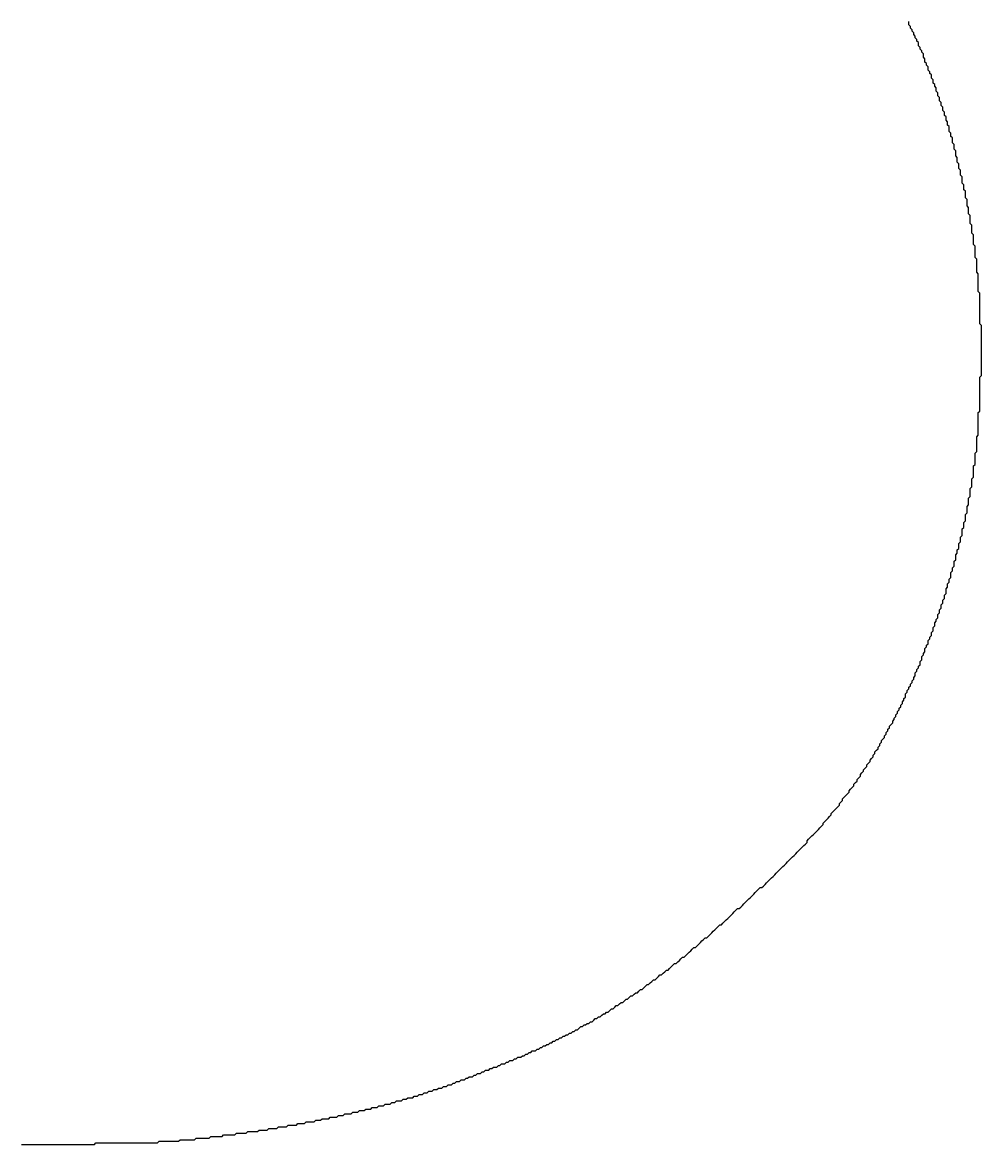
# Model space of a CAD drawing. Extents: x 69 to 217, y 14 to 408.
# Drawn here: x 143.1 to 217.2, y 25.5 to 112.3 of the extents above; entities that cross this region are included whole.
import ezdxf

# ---------------------------------------------------------------- set-up
doc = ezdxf.new("R2010")
doc.units = 0

msp = doc.modelspace()

# ---------------------------------------------------------------- linework, layer by layer
at = {"layer": 'contour_0'}
for p, q in [((211.625, 112.25), (211.625, 112.375)), ((211.625, 112.125), (211.625, 112.25)), ((211.75, 112), (211.625, 112.125)), ((211.75, 111.875), (211.75, 112)), ((211.875, 111.75), (211.75, 111.875)), ((211.875, 111.625), (211.875, 111.75)), ((212, 111.5), (211.875, 111.625)), ((212, 111.375), (212, 111.5)), ((212.125, 111.25), (212, 111.375)), ((212.125, 111.125), (212.125, 111.25)), ((212.25, 111), (212.125, 111.125)), ((212.25, 110.875), (212.25, 111)), ((212.375, 110.75), (212.25, 110.875)), ((212.375, 110.625), (212.375, 110.75)), ((212.375, 110.5), (212.375, 110.625)), ((212.5, 110.375), (212.375, 110.5)), ((212.5, 110.25), (212.5, 110.375)), ((212.625, 110.125), (212.5, 110.25)), ((212.625, 110), (212.625, 110.125)), ((212.75, 109.875), (212.625, 110)), ((212.75, 109.75), (212.75, 109.875)), ((212.75, 109.625), (212.75, 109.75)), ((212.875, 109.5), (212.75, 109.625)), ((212.875, 109.375), (212.875, 109.5)), ((212.875, 109.25), (212.875, 109.375)), ((213, 109.125), (212.875, 109.25)), ((213, 109), (213, 109.125)), ((213.125, 108.875), (213, 109)), ((213.125, 108.75), (213.125, 108.875)), ((213.125, 108.625), (213.125, 108.75)), ((213.25, 108.5), (213.125, 108.625)), ((213.25, 108.375), (213.25, 108.5)), ((213.375, 108.25), (213.25, 108.375)), ((213.375, 108.125), (213.375, 108.25)), ((213.375, 108), (213.375, 108.125)), ((213.5, 107.875), (213.375, 108)), ((213.5, 107.75), (213.5, 107.875)), ((213.5, 107.625), (213.5, 107.75)), ((213.625, 107.5), (213.5, 107.625)), ((213.625, 107.375), (213.625, 107.5)), ((213.75, 107.25), (213.625, 107.375)), ((213.75, 107.125), (213.75, 107.25)), ((213.75, 107), (213.75, 107.125)), ((213.875, 106.875), (213.75, 107)), ((213.875, 106.75), (213.875, 106.875)), ((213.875, 106.625), (213.875, 106.75)), ((214, 106.5), (213.875, 106.625)), ((214, 106.375), (214, 106.5)), ((214, 106.25), (214, 106.375)), ((214.125, 106.125), (214, 106.25)), ((214.125, 106), (214.125, 106.125)), ((214.125, 105.875), (214.125, 106)), ((214.25, 105.75), (214.125, 105.875)), ((214.25, 105.625), (214.25, 105.75)), ((214.25, 105.5), (214.25, 105.625)), ((214.375, 105.375), (214.25, 105.5)), ((214.375, 105.25), (214.375, 105.375)), ((214.375, 105.125), (214.375, 105.25)), ((214.5, 105), (214.375, 105.125)), ((214.5, 104.875), (214.5, 105)), ((214.5, 104.75), (214.5, 104.875)), ((214.625, 104.625), (214.5, 104.75)), ((214.625, 104.5), (214.625, 104.625)), ((214.625, 104.375), (214.625, 104.5)), ((214.75, 104.25), (214.625, 104.375)), ((214.75, 104.125), (214.75, 104.25)), ((214.75, 104), (214.75, 104.125)), ((214.75, 103.875), (214.75, 104)), ((214.875, 103.75), (214.75, 103.875)), ((214.875, 103.625), (214.875, 103.75)), ((214.875, 103.5), (214.875, 103.625)), ((215, 103.375), (214.875, 103.5)), ((215, 103.25), (215, 103.375)), ((215, 103.125), (215, 103.25)), ((215, 103), (215, 103.125)), ((215.125, 102.875), (215, 103)), ((215.125, 102.75), (215.125, 102.875)), ((215.125, 102.625), (215.125, 102.75)), ((215.125, 102.5), (215.125, 102.625)), ((215.25, 102.375), (215.125, 102.5)), ((215.25, 102.25), (215.25, 102.375)), ((215.25, 102.125), (215.25, 102.25)), ((215.25, 102), (215.25, 102.125)), ((215.375, 101.875), (215.25, 102)), ((215.375, 101.75), (215.375, 101.875)), ((215.375, 101.625), (215.375, 101.75)), ((215.375, 101.5), (215.375, 101.625)), ((215.5, 101.375), (215.375, 101.5)), ((215.5, 101.25), (215.5, 101.375)), ((215.5, 101.125), (215.5, 101.25)), ((215.5, 101), (215.5, 101.125)), ((215.625, 100.875), (215.5, 101)), ((215.625, 100.75), (215.625, 100.875)), ((215.625, 100.625), (215.625, 100.75)), ((215.625, 100.5), (215.625, 100.625)), ((215.75, 100.375), (215.625, 100.5)), ((215.75, 100.25), (215.75, 100.375)), ((215.75, 100.125), (215.75, 100.25)), ((215.75, 100), (215.75, 100.125)), ((215.75, 99.875), (215.75, 100)), ((215.875, 99.75), (215.75, 99.875)), ((215.875, 99.625), (215.875, 99.75)), ((215.875, 99.5), (215.875, 99.625)), ((215.875, 99.375), (215.875, 99.5)), ((216, 99.25), (215.875, 99.375)), ((216, 99.125), (216, 99.25)), ((216, 99), (216, 99.125)), ((216, 98.875), (216, 99)), ((216, 98.75), (216, 98.875)), ((216.125, 98.625), (216, 98.75)), ((216.125, 98.5), (216.125, 98.625)), ((216.125, 98.375), (216.125, 98.5)), ((216.125, 98.25), (216.125, 98.375)), ((216.125, 98.125), (216.125, 98.25)), ((216.25, 98), (216.125, 98.125)), ((216.25, 97.875), (216.25, 98)), ((216.25, 97.75), (216.25, 97.875)), ((216.25, 97.625), (216.25, 97.75)), ((216.25, 97.5), (216.25, 97.625)), ((216.375, 97.375), (216.25, 97.5)), ((216.375, 97.25), (216.375, 97.375)), ((216.375, 97.125), (216.375, 97.25)), ((216.375, 97), (216.375, 97.125)), ((216.375, 96.875), (216.375, 97)), ((216.375, 96.75), (216.375, 96.875)), ((216.5, 96.625), (216.375, 96.75)), ((216.5, 96.5), (216.5, 96.625)), ((216.5, 96.375), (216.5, 96.5)), ((216.5, 96.25), (216.5, 96.375)), ((216.5, 96.125), (216.5, 96.25)), ((216.5, 96), (216.5, 96.125)), ((216.625, 95.875), (216.5, 96)), ((216.625, 95.75), (216.625, 95.875)), ((216.625, 95.625), (216.625, 95.75)), ((216.625, 95.5), (216.625, 95.625)), ((216.625, 95.375), (216.625, 95.5)), ((216.625, 95.25), (216.625, 95.375)), ((216.625, 95.125), (216.625, 95.25)), ((216.75, 95), (216.625, 95.125)), ((216.75, 94.875), (216.75, 95)), ((216.75, 94.75), (216.75, 94.875)), ((216.75, 94.625), (216.75, 94.75)), ((216.75, 94.5), (216.75, 94.625)), ((216.75, 94.375), (216.75, 94.5)), ((216.75, 94.25), (216.75, 94.375)), ((216.75, 94.125), (216.75, 94.25)), ((216.875, 94), (216.75, 94.125)), ((216.875, 93.875), (216.875, 94)), ((216.875, 93.75), (216.875, 93.875)), ((216.875, 93.625), (216.875, 93.75)), ((216.875, 93.5), (216.875, 93.625)), ((216.875, 93.375), (216.875, 93.5)), ((216.875, 93.25), (216.875, 93.375)), ((216.875, 93.125), (216.875, 93.25)), ((216.875, 93), (216.875, 93.125)), ((217, 92.875), (216.875, 93)), ((217, 92.75), (217, 92.875)), ((217, 92.625), (217, 92.75)), ((217, 92.5), (217, 92.625)), ((217, 92.375), (217, 92.5)), ((217, 92.25), (217, 92.375)), ((217, 92.125), (217, 92.25)), ((217, 92), (217, 92.125)), ((217, 91.875), (217, 92)), ((217, 91.75), (217, 91.875)), ((217, 91.625), (217, 91.75)), ((217, 91.5), (217, 91.625)), ((217.125, 91.375), (217, 91.5)), ((217.125, 91.25), (217.125, 91.375)), ((217.125, 91.125), (217.125, 91.25)), ((217.125, 91), (217.125, 91.125)), ((217.125, 90.875), (217.125, 91)), ((217.125, 90.75), (217.125, 90.875)), ((217.125, 90.625), (217.125, 90.75)), ((217.125, 90.5), (217.125, 90.625)), ((217.125, 90.375), (217.125, 90.5)), ((217.125, 90.25), (217.125, 90.375)), ((217.125, 90.125), (217.125, 90.25)), ((217.125, 90), (217.125, 90.125)), ((217.125, 89.875), (217.125, 90)), ((217.125, 89.75), (217.125, 89.875)), ((217.125, 89.625), (217.125, 89.75)), ((217.125, 89.5), (217.125, 89.625)), ((217.125, 89.375), (217.125, 89.5)), ((217.125, 89.25), (217.125, 89.375)), ((217.125, 89.125), (217.125, 89.25)), ((217.125, 89), (217.125, 89.125)), ((217.25, 88.875), (217.125, 89)), ((217.25, 88.75), (217.25, 88.875)), ((217.25, 88.625), (217.25, 88.75)), ((217.25, 88.5), (217.25, 88.625)), ((217.25, 88.375), (217.25, 88.5)), ((217.25, 88.25), (217.25, 88.375)), ((217.25, 88.125), (217.25, 88.25)), ((217.25, 88), (217.25, 88.125)), ((217.25, 87.875), (217.25, 88)), ((217.25, 87.75), (217.25, 87.875)), ((217.25, 87.625), (217.25, 87.75)), ((217.25, 87.5), (217.25, 87.625)), ((217.25, 87.375), (217.25, 87.5)), ((217.25, 87.25), (217.25, 87.375)), ((217.25, 87.125), (217.25, 87.25)), ((217.25, 87), (217.25, 87.125)), ((217.25, 86.875), (217.25, 87)), ((217.25, 86.75), (217.25, 86.875)), ((217.25, 86.625), (217.25, 86.75)), ((217.25, 86.5), (217.25, 86.625)), ((217.25, 86.375), (217.25, 86.5)), ((217.25, 86.25), (217.25, 86.375)), ((217.25, 86.125), (217.25, 86.25)), ((217.25, 86), (217.25, 86.125)), ((217.25, 85.875), (217.25, 86)), ((217.25, 85.75), (217.25, 85.875)), ((217.25, 85.625), (217.25, 85.75)), ((217.25, 85.5), (217.25, 85.625)), ((217.25, 85.375), (217.25, 85.5)), ((217.25, 85.25), (217.25, 85.375)), ((217.25, 85.125), (217.25, 85.25)), ((217.25, 85), (217.25, 85.125)), ((217.125, 84.875), (217.25, 85)), ((217.125, 84.75), (217.125, 84.875)), ((217.125, 84.625), (217.125, 84.75)), ((217.125, 84.5), (217.125, 84.625)), ((217.125, 84.375), (217.125, 84.5)), ((217.125, 84.25), (217.125, 84.375)), ((217.125, 84.125), (217.125, 84.25)), ((217.125, 84), (217.125, 84.125)), ((217.125, 83.875), (217.125, 84)), ((217.125, 83.75), (217.125, 83.875)), ((217.125, 83.625), (217.125, 83.75)), ((217.125, 83.5), (217.125, 83.625)), ((217.125, 83.375), (217.125, 83.5)), ((217.125, 83.25), (217.125, 83.375)), ((217.125, 83.125), (217.125, 83.25)), ((217.125, 83), (217.125, 83.125)), ((217.125, 82.875), (217.125, 83)), ((217.125, 82.75), (217.125, 82.875)), ((217.125, 82.625), (217.125, 82.75)), ((217.125, 82.5), (217.125, 82.625)), ((217.125, 82.375), (217.125, 82.5)), ((217, 82.125), (217.125, 82.25)), ((217, 82), (217, 82.125)), ((217, 81.875), (217, 82)), ((217, 81.75), (217, 81.875)), ((217, 81.625), (217, 81.75)), ((217, 81.5), (217, 81.625)), ((217.125, 82.25), (217.125, 82.375)), ((217, 81.375), (217, 81.5)), ((217, 81.25), (217, 81.375)), ((217, 81.125), (217, 81.25)), ((217, 81), (217, 81.125)), ((217, 80.875), (217, 81)), ((217, 80.75), (217, 80.875)), ((217, 80.625), (217, 80.75)), ((216.875, 80.25), (217, 80.375)), ((216.875, 80.125), (216.875, 80.25)), ((216.875, 80), (216.875, 80.125)), ((216.875, 79.875), (216.875, 80)), ((216.875, 79.75), (216.875, 79.875)), ((217, 80.5), (217, 80.625)), ((217, 80.375), (217, 80.5)), ((216.75, 79), (216.875, 79.125)), ((216.75, 78.875), (216.75, 79)), ((216.875, 79.625), (216.875, 79.75)), ((216.875, 79.5), (216.875, 79.625)), ((216.875, 79.375), (216.875, 79.5)), ((216.875, 79.25), (216.875, 79.375)), ((216.875, 79.125), (216.875, 79.25)), ((216.75, 78.75), (216.75, 78.875)), ((216.75, 78.625), (216.75, 78.75)), ((216.75, 78.5), (216.75, 78.625)), ((216.75, 78.375), (216.75, 78.5)), ((216.75, 78.25), (216.75, 78.375)), ((216.75, 78.125), (216.75, 78.25)), ((216.625, 78), (216.75, 78.125)), ((216.625, 77.875), (216.625, 78)), ((216.625, 77.75), (216.625, 77.875)), ((216.625, 77.625), (216.625, 77.75)), ((216.625, 77.5), (216.625, 77.625)), ((216.625, 77.375), (216.625, 77.5)), ((216.625, 77.25), (216.625, 77.375)), ((216.5, 77), (216.625, 77.125)), ((216.5, 76.875), (216.5, 77)), ((216.5, 76.75), (216.5, 76.875)), ((216.5, 76.625), (216.5, 76.75)), ((216.5, 76.5), (216.5, 76.625)), ((216.5, 76.375), (216.5, 76.5)), ((216.625, 77.125), (216.625, 77.25)), ((216.25, 75.5), (216.375, 75.625)), ((216.375, 76.25), (216.5, 76.375)), ((216.375, 76.125), (216.375, 76.25)), ((216.375, 76), (216.375, 76.125)), ((216.375, 75.875), (216.375, 76)), ((216.375, 75.75), (216.375, 75.875)), ((216.375, 75.625), (216.375, 75.75)), ((216.125, 74.875), (216.25, 75)), ((216.125, 74.75), (216.125, 74.875)), ((216.125, 74.625), (216.125, 74.75)), ((216.25, 75.375), (216.25, 75.5)), ((216.25, 75.25), (216.25, 75.375)), ((216.25, 75.125), (216.25, 75.25)), ((216.25, 75), (216.25, 75.125)), ((216, 74.25), (216.125, 74.375)), ((216, 74.125), (216, 74.25)), ((216, 74), (216, 74.125)), ((216, 73.875), (216, 74)), ((216, 73.75), (216, 73.875)), ((216.125, 74.5), (216.125, 74.625)), ((216.125, 74.375), (216.125, 74.5)), ((215.75, 73.125), (215.875, 73.25)), ((215.75, 73), (215.75, 73.125)), ((215.75, 72.875), (215.75, 73)), ((215.875, 73.625), (216, 73.75)), ((215.875, 73.5), (215.875, 73.625)), ((215.875, 73.375), (215.875, 73.5)), ((215.875, 73.25), (215.875, 73.375)), ((215.5, 72), (215.625, 72.125)), ((215.625, 72.5), (215.75, 72.625)), ((215.625, 72.375), (215.625, 72.5)), ((215.625, 72.25), (215.625, 72.375)), ((215.625, 72.125), (215.625, 72.25)), ((215.75, 72.75), (215.75, 72.875)), ((215.75, 72.625), (215.75, 72.75)), ((215.25, 71.125), (215.375, 71.25)), ((215.375, 71.5), (215.5, 71.625)), ((215.375, 71.375), (215.375, 71.5)), ((215.375, 71.25), (215.375, 71.375)), ((215.5, 71.875), (215.5, 72)), ((215.5, 71.75), (215.5, 71.875)), ((215.5, 71.625), (215.5, 71.75)), ((215.125, 70.625), (215.25, 70.75)), ((215.125, 70.5), (215.125, 70.625)), ((215.125, 70.375), (215.125, 70.5)), ((215.125, 70.25), (215.125, 70.375)), ((215.25, 71), (215.25, 71.125)), ((215.25, 70.875), (215.25, 71)), ((215.25, 70.75), (215.25, 70.875)), ((214.875, 69.75), (215, 69.875)), ((214.875, 69.625), (214.875, 69.75)), ((214.875, 69.5), (214.875, 69.625)), ((214.875, 69.375), (214.875, 69.5)), ((215, 70.125), (215.125, 70.25)), ((215, 70), (215, 70.125)), ((215, 69.875), (215, 70)), ((214.5, 68.5), (214.625, 68.625)), ((214.625, 68.875), (214.75, 69)), ((214.625, 68.75), (214.625, 68.875)), ((214.625, 68.625), (214.625, 68.75)), ((214.75, 69.25), (214.875, 69.375)), ((214.75, 69.125), (214.75, 69.25)), ((214.75, 69), (214.75, 69.125)), ((214.25, 67.625), (214.375, 67.75)), ((214.375, 68), (214.5, 68.125)), ((214.375, 67.875), (214.375, 68)), ((214.375, 67.75), (214.375, 67.875)), ((214.5, 68.375), (214.5, 68.5)), ((214.5, 68.25), (214.5, 68.375)), ((214.5, 68.125), (214.5, 68.25)), ((214, 66.875), (214.125, 67)), ((214, 66.75), (214, 66.875)), ((214.125, 67.25), (214.25, 67.375)), ((214.125, 67.125), (214.125, 67.25)), ((214.125, 67), (214.125, 67.125)), ((214.25, 67.5), (214.25, 67.625)), ((214.25, 67.375), (214.25, 67.5)), ((213.625, 65.875), (213.75, 66)), ((213.75, 66.125), (213.875, 66.25)), ((213.75, 66), (213.75, 66.125)), ((213.875, 66.5), (214, 66.625)), ((213.875, 66.375), (213.875, 66.5)), ((213.875, 66.25), (213.875, 66.375)), ((214, 66.625), (214, 66.75)), ((213.375, 65.125), (213.5, 65.25)), ((213.375, 65), (213.375, 65.125)), ((213.5, 65.5), (213.625, 65.625)), ((213.5, 65.375), (213.5, 65.5)), ((213.5, 65.25), (213.5, 65.375)), ((213.625, 65.75), (213.625, 65.875)), ((213.625, 65.625), (213.625, 65.75)), ((213, 64.125), (213.125, 64.25)), ((213.125, 64.5), (213.25, 64.625)), ((213.125, 64.375), (213.125, 64.5)), ((213.125, 64.25), (213.125, 64.375)), ((213.25, 64.75), (213.375, 64.875)), ((213.25, 64.625), (213.25, 64.75)), ((213.375, 64.875), (213.375, 65)), ((212.625, 63.25), (212.75, 63.375)), ((212.75, 63.5), (212.875, 63.625)), ((212.75, 63.375), (212.75, 63.5)), ((212.875, 63.875), (213, 64)), ((212.875, 63.75), (212.875, 63.875)), ((212.875, 63.625), (212.875, 63.75)), ((213, 64), (213, 64.125)), ((212.375, 62.5), (212.5, 62.625)), ((212.5, 62.875), (212.625, 63)), ((212.5, 62.75), (212.5, 62.875)), ((212.5, 62.625), (212.5, 62.75)), ((212.625, 63.125), (212.625, 63.25)), ((212.625, 63), (212.625, 63.125)), ((212, 61.625), (212.125, 61.75)), ((212.125, 62), (212.25, 62.125)), ((212.125, 61.875), (212.125, 62)), ((212.125, 61.75), (212.125, 61.875)), ((212.25, 62.25), (212.375, 62.375)), ((212.25, 62.125), (212.25, 62.25)), ((212.375, 62.375), (212.375, 62.5)), ((211.625, 60.875), (211.75, 61)), ((211.625, 60.75), (211.625, 60.875)), ((211.75, 61.125), (211.875, 61.25)), ((211.75, 61), (211.75, 61.125)), ((211.875, 61.375), (212, 61.5)), ((211.875, 61.25), (211.875, 61.375)), ((212, 61.5), (212, 61.625)), ((211.25, 60), (211.375, 60.125)), ((211.25, 59.875), (211.25, 60)), ((211.375, 60.375), (211.5, 60.5)), ((211.375, 60.25), (211.375, 60.375)), ((211.375, 60.125), (211.375, 60.25)), ((211.5, 60.625), (211.625, 60.75)), ((211.5, 60.5), (211.5, 60.625)), ((210.75, 59), (210.875, 59.125)), ((210.875, 59.25), (211, 59.375)), ((210.875, 59.125), (210.875, 59.25)), ((211, 59.5), (211.125, 59.625)), ((211, 59.375), (211, 59.5)), ((211.125, 59.75), (211.25, 59.875)), ((211.125, 59.625), (211.125, 59.75)), ((210.375, 58.25), (210.5, 58.375)), ((210.375, 58.125), (210.375, 58.25)), ((210.5, 58.5), (210.625, 58.625)), ((210.5, 58.375), (210.5, 58.5)), ((210.625, 58.75), (210.75, 58.875)), ((210.625, 58.625), (210.625, 58.75)), ((210.75, 58.875), (210.75, 59)), ((209.875, 57.375), (210, 57.5)), ((209.875, 57.25), (209.875, 57.375)), ((210, 57.625), (210.125, 57.75)), ((210, 57.5), (210, 57.625)), ((210.125, 57.875), (210.25, 58)), ((210.125, 57.75), (210.125, 57.875)), ((210.25, 58), (210.375, 58.125)), ((209.375, 56.5), (209.5, 56.625)), ((209.375, 56.375), (209.375, 56.5)), ((209.5, 56.75), (209.625, 56.875)), ((209.5, 56.625), (209.5, 56.75)), ((209.625, 56.875), (209.75, 57)), ((209.75, 57.125), (209.875, 57.25)), ((209.75, 57), (209.75, 57.125)), ((208.875, 55.625), (209, 55.75)), ((208.875, 55.5), (208.875, 55.625)), ((209, 55.875), (209.125, 56)), ((209, 55.75), (209, 55.875)), ((209.125, 56), (209.25, 56.125)), ((209.25, 56.25), (209.375, 56.375)), ((209.25, 56.125), (209.25, 56.25)), ((208.25, 54.625), (208.375, 54.75)), ((208.375, 54.875), (208.5, 55)), ((208.375, 54.75), (208.375, 54.875)), ((208.5, 55), (208.625, 55.125)), ((208.625, 55.25), (208.75, 55.375)), ((208.625, 55.125), (208.625, 55.25)), ((208.75, 55.375), (208.875, 55.5)), ((207.625, 53.75), (207.75, 53.875)), ((207.75, 53.875), (207.875, 54)), ((207.875, 54.125), (208, 54.25)), ((207.875, 54), (207.875, 54.125)), ((208, 54.25), (208.125, 54.375)), ((208.125, 54.5), (208.25, 54.625)), ((208.125, 54.375), (208.125, 54.5)), ((207, 52.875), (207.125, 53)), ((207.125, 53), (207.25, 53.125)), ((207.25, 53.125), (207.375, 53.25)), ((207.375, 53.375), (207.5, 53.5)), ((207.375, 53.25), (207.375, 53.375)), ((207.5, 53.5), (207.625, 53.625)), ((207.625, 53.625), (207.625, 53.75)), ((206.375, 52), (206.5, 52.125)), ((206.5, 52.25), (206.625, 52.375)), ((206.5, 52.125), (206.5, 52.25)), ((206.625, 52.375), (206.75, 52.5)), ((206.75, 52.5), (206.875, 52.625)), ((206.875, 52.625), (207, 52.75)), ((207, 52.75), (207, 52.875)), ((205.625, 51.125), (205.75, 51.25)), ((205.75, 51.25), (205.875, 51.375)), ((205.875, 51.375), (206, 51.5)), ((206, 51.5), (206.125, 51.625)), ((206.125, 51.625), (206.25, 51.75)), ((206.25, 51.875), (206.375, 52)), ((206.25, 51.75), (206.25, 51.875)), ((205, 50.375), (205.125, 50.5)), ((205, 50.25), (205, 50.375)), ((205.125, 50.5), (205.25, 50.625)), ((205.25, 50.625), (205.375, 50.75)), ((205.375, 50.75), (205.5, 50.875)), ((205.5, 50.875), (205.625, 51)), ((205.625, 51), (205.625, 51.125)), ((204.125, 49.375), (204.25, 49.5)), ((204.25, 49.5), (204.375, 49.625)), ((204.375, 49.625), (204.5, 49.75)), ((204.5, 49.75), (204.625, 49.875)), ((204.625, 49.875), (204.75, 50)), ((204.75, 50), (204.875, 50.125)), ((204.875, 50.125), (205, 50.25)), ((203.375, 48.5), (203.5, 48.625)), ((203.5, 48.625), (203.625, 48.75)), ((203.625, 48.75), (203.75, 48.875)), ((203.75, 49), (203.875, 49.125)), ((203.75, 48.875), (203.75, 49)), ((203.875, 49.125), (204, 49.25)), ((204, 49.25), (204.125, 49.375)), ((202.5, 47.625), (202.625, 47.75)), ((202.625, 47.75), (202.75, 47.875)), ((202.75, 47.875), (202.875, 48)), ((202.875, 48), (203, 48.125)), ((203, 48.125), (203.125, 48.25)), ((203.125, 48.25), (203.25, 48.375)), ((203.25, 48.375), (203.375, 48.5)), ((201.75, 46.875), (201.875, 47)), ((201.875, 47), (202, 47.125)), ((202, 47.125), (202.125, 47.25)), ((202.125, 47.25), (202.25, 47.375)), ((202.25, 47.375), (202.375, 47.5)), ((202.375, 47.5), (202.5, 47.625)), ((200.875, 46), (201, 46.125)), ((201, 46.125), (201.125, 46.25)), ((201.125, 46.25), (201.25, 46.375)), ((201.25, 46.375), (201.375, 46.5)), ((201.375, 46.5), (201.5, 46.625)), ((201.5, 46.625), (201.625, 46.75)), ((201.625, 46.75), (201.75, 46.875)), ((199.875, 45.125), (200, 45.25)), ((200, 45.25), (200.125, 45.375)), ((200.125, 45.375), (200.25, 45.375)), ((200.25, 45.375), (200.375, 45.5)), ((200.375, 45.5), (200.5, 45.625)), ((200.5, 45.625), (200.625, 45.75)), ((200.625, 45.75), (200.75, 45.875)), ((200.75, 45.875), (200.875, 46)), ((199, 44.25), (199.125, 44.375)), ((199.125, 44.375), (199.25, 44.5)), ((199.25, 44.5), (199.375, 44.625)), ((199.375, 44.625), (199.5, 44.75)), ((199.5, 44.75), (199.625, 44.875)), ((199.625, 44.875), (199.75, 45)), ((199.75, 45), (199.875, 45.125)), ((198, 43.375), (198.125, 43.5)), ((198.125, 43.5), (198.25, 43.625)), ((198.25, 43.625), (198.375, 43.75)), ((198.375, 43.75), (198.5, 43.75)), ((198.5, 43.75), (198.625, 43.875)), ((198.625, 43.875), (198.75, 44)), ((198.75, 44), (198.875, 44.125)), ((198.875, 44.125), (199, 44.25)), ((197.125, 42.5), (197.25, 42.625)), ((197.25, 42.625), (197.375, 42.75)), ((197.375, 42.75), (197.5, 42.875)), ((197.5, 42.875), (197.625, 43)), ((197.625, 43), (197.75, 43.125)), ((197.75, 43.125), (197.875, 43.25)), ((197.875, 43.25), (198, 43.375)), ((196.125, 41.625), (196.25, 41.75)), ((196.25, 41.75), (196.375, 41.875)), ((196.375, 41.875), (196.5, 42)), ((196.5, 42), (196.625, 42.125)), ((196.625, 42.125), (196.75, 42.25)), ((196.75, 42.25), (196.875, 42.375)), ((196.875, 42.375), (197, 42.5)), ((197, 42.5), (197.125, 42.5)), ((195.125, 40.75), (195.25, 40.875)), ((195.25, 40.875), (195.375, 41)), ((195.375, 41), (195.5, 41.125)), ((195.5, 41.125), (195.625, 41.25)), ((195.625, 41.25), (195.75, 41.375)), ((195.75, 41.375), (195.875, 41.5)), ((195.875, 41.5), (196, 41.5)), ((196, 41.5), (196.125, 41.625)), ((194, 39.875), (194.125, 40)), ((194.125, 40), (194.25, 40)), ((194.25, 40), (194.375, 40.125)), ((194.375, 40.125), (194.5, 40.25)), ((194.5, 40.25), (194.625, 40.375)), ((194.625, 40.375), (194.75, 40.5)), ((194.75, 40.5), (194.875, 40.625)), ((194.875, 40.625), (195, 40.75)), ((195, 40.75), (195.125, 40.75)), ((193, 39), (193.125, 39.125)), ((193.125, 39.125), (193.25, 39.25)), ((193.25, 39.25), (193.375, 39.375)), ((193.375, 39.375), (193.5, 39.5)), ((193.5, 39.5), (193.625, 39.5)), ((193.625, 39.5), (193.75, 39.625)), ((193.75, 39.625), (193.875, 39.75)), ((193.875, 39.75), (194, 39.875)), ((191.75, 38.125), (191.875, 38.25)), ((191.875, 38.25), (192, 38.25)), ((192, 38.25), (192.125, 38.375)), ((192.125, 38.375), (192.25, 38.5)), ((192.25, 38.5), (192.375, 38.625)), ((192.375, 38.625), (192.5, 38.625)), ((192.5, 38.625), (192.625, 38.75)), ((192.625, 38.75), (192.75, 38.875)), ((192.75, 38.875), (192.875, 39)), ((192.875, 39), (193, 39)), ((190.625, 37.25), (190.75, 37.375)), ((190.75, 37.375), (190.875, 37.5)), ((190.875, 37.5), (191, 37.5)), ((191, 37.5), (191.125, 37.625)), ((191.125, 37.625), (191.25, 37.75)), ((191.25, 37.75), (191.375, 37.875)), ((191.375, 37.875), (191.5, 37.875)), ((191.5, 37.875), (191.625, 38)), ((191.625, 38), (191.75, 38.125)), ((189.25, 36.375), (189.375, 36.5)), ((189.375, 36.5), (189.5, 36.5)), ((189.5, 36.5), (189.625, 36.625)), ((189.625, 36.625), (189.75, 36.75)), ((189.75, 36.75), (189.875, 36.75)), ((189.875, 36.75), (190, 36.875)), ((190, 36.875), (190.125, 37)), ((190.125, 37), (190.25, 37)), ((190.25, 37), (190.375, 37.125)), ((190.375, 37.125), (190.5, 37.25)), ((190.5, 37.25), (190.625, 37.25)), ((187.875, 35.5), (188, 35.625)), ((188, 35.625), (188.125, 35.625)), ((188.125, 35.625), (188.25, 35.75)), ((188.25, 35.75), (188.375, 35.75)), ((188.375, 35.75), (188.5, 35.875)), ((188.5, 35.875), (188.625, 36)), ((188.625, 36), (188.75, 36)), ((188.75, 36), (188.875, 36.125)), ((188.875, 36.125), (189, 36.25)), ((189, 36.25), (189.125, 36.25)), ((189.125, 36.25), (189.25, 36.375)), ((186.375, 34.625), (186.5, 34.75)), ((186.5, 34.75), (186.625, 34.75)), ((186.625, 34.75), (186.75, 34.875)), ((186.75, 34.875), (186.875, 34.875)), ((186.875, 34.875), (187, 35)), ((187, 35), (187.125, 35)), ((187.125, 35), (187.25, 35.125)), ((187.25, 35.125), (187.375, 35.25)), ((187.375, 35.25), (187.5, 35.25)), ((187.5, 35.25), (187.625, 35.375)), ((187.625, 35.375), (187.75, 35.375)), ((187.75, 35.375), (187.875, 35.5)), ((184.75, 33.75), (184.875, 33.875)), ((184.875, 33.875), (185, 33.875)), ((185, 33.875), (185.125, 34)), ((185.125, 34), (185.25, 34)), ((185.25, 34), (185.375, 34.125)), ((185.375, 34.125), (185.5, 34.125)), ((185.5, 34.125), (185.625, 34.25)), ((185.625, 34.25), (185.75, 34.25)), ((185.75, 34.25), (185.875, 34.375)), ((185.875, 34.375), (186, 34.375)), ((186, 34.375), (186.125, 34.5)), ((186.125, 34.5), (186.25, 34.625)), ((186.25, 34.625), (186.375, 34.625)), ((183, 32.875), (183.125, 33)), ((183.125, 33), (183.25, 33)), ((183.25, 33), (183.375, 33.125)), ((183.375, 33.125), (183.5, 33.125)), ((183.5, 33.125), (183.625, 33.25)), ((183.625, 33.25), (183.75, 33.25)), ((183.75, 33.25), (183.875, 33.375)), ((183.875, 33.375), (184, 33.375)), ((184, 33.375), (184.125, 33.5)), ((184.125, 33.5), (184.25, 33.5)), ((184.25, 33.5), (184.375, 33.625)), ((184.375, 33.625), (184.5, 33.625)), ((184.5, 33.625), (184.625, 33.75)), ((184.625, 33.75), (184.75, 33.75)), ((181, 32), (181.125, 32.125)), ((181.125, 32.125), (181.25, 32.125)), ((181.25, 32.125), (181.375, 32.25)), ((181.375, 32.25), (181.5, 32.25)), ((181.5, 32.25), (181.625, 32.25)), ((181.625, 32.25), (181.75, 32.375)), ((181.75, 32.375), (181.875, 32.375)), ((181.875, 32.375), (182, 32.5)), ((182, 32.5), (182.125, 32.5)), ((182.125, 32.5), (182.25, 32.625)), ((182.25, 32.625), (182.375, 32.625)), ((182.375, 32.625), (182.5, 32.75)), ((182.5, 32.75), (182.625, 32.75)), ((182.625, 32.75), (182.75, 32.75)), ((182.75, 32.75), (182.875, 32.875)), ((182.875, 32.875), (183, 32.875)), ((179.125, 31.25), (179.25, 31.375)), ((179.25, 31.375), (179.375, 31.375)), ((179.375, 31.375), (179.5, 31.5)), ((179.5, 31.5), (179.625, 31.5)), ((179.625, 31.5), (179.75, 31.5)), ((179.75, 31.5), (179.875, 31.625)), ((179.875, 31.625), (180, 31.625)), ((180, 31.625), (180.125, 31.75)), ((180.125, 31.75), (180.25, 31.75)), ((180.25, 31.75), (180.375, 31.75)), ((180.375, 31.75), (180.5, 31.875)), ((180.5, 31.875), (180.625, 31.875)), ((180.625, 31.875), (180.75, 32)), ((180.75, 32), (180.875, 32)), ((180.875, 32), (181, 32)), ((176.875, 30.375), (177, 30.5)), ((177, 30.5), (177.125, 30.5)), ((177.125, 30.5), (177.25, 30.5)), ((177.25, 30.5), (177.375, 30.625)), ((177.375, 30.625), (177.5, 30.625)), ((177.5, 30.625), (177.625, 30.75)), ((177.625, 30.75), (177.75, 30.75)), ((177.75, 30.75), (177.875, 30.75)), ((177.875, 30.75), (178, 30.875)), ((178, 30.875), (178.125, 30.875)), ((178.125, 30.875), (178.25, 31)), ((178.25, 31), (178.375, 31)), ((178.375, 31), (178.5, 31)), ((178.5, 31), (178.625, 31.125)), ((178.625, 31.125), (178.75, 31.125)), ((178.75, 31.125), (178.875, 31.25)), ((178.875, 31.25), (179, 31.25)), ((179, 31.25), (179.125, 31.25)), ((174.375, 29.5), (174.5, 29.625)), ((174.5, 29.625), (174.625, 29.625)), ((174.625, 29.625), (174.75, 29.625)), ((174.75, 29.625), (174.875, 29.75)), ((174.875, 29.75), (175, 29.75)), ((175, 29.75), (175.125, 29.75)), ((175.125, 29.75), (175.25, 29.875)), ((175.25, 29.875), (175.375, 29.875)), ((175.375, 29.875), (175.5, 29.875)), ((175.5, 29.875), (175.625, 30)), ((175.625, 30), (175.75, 30)), ((175.75, 30), (175.875, 30)), ((175.875, 30), (176, 30.125)), ((176, 30.125), (176.125, 30.125)), ((176.125, 30.125), (176.25, 30.125)), ((176.25, 30.125), (176.375, 30.25)), ((176.375, 30.25), (176.5, 30.25)), ((176.5, 30.25), (176.625, 30.375)), ((176.625, 30.375), (176.75, 30.375)), ((176.75, 30.375), (176.875, 30.375)), ((171.5, 28.625), (171.625, 28.75)), ((171.625, 28.75), (171.75, 28.75)), ((171.75, 28.75), (171.875, 28.75)), ((171.875, 28.75), (172, 28.875)), ((172, 28.875), (172.125, 28.875)), ((172.125, 28.875), (172.25, 28.875)), ((172.25, 28.875), (172.375, 28.875)), ((172.375, 28.875), (172.5, 29)), ((172.5, 29), (172.625, 29)), ((172.625, 29), (172.75, 29)), ((172.75, 29), (172.875, 29.125)), ((172.875, 29.125), (173, 29.125)), ((173, 29.125), (173.125, 29.125)), ((173.125, 29.125), (173.25, 29.125)), ((173.25, 29.125), (173.375, 29.25)), ((173.375, 29.25), (173.5, 29.25)), ((173.5, 29.25), (173.625, 29.25)), ((173.625, 29.25), (173.75, 29.375)), ((173.75, 29.375), (173.875, 29.375)), ((173.875, 29.375), (174, 29.375)), ((174, 29.375), (174.125, 29.5)), ((174.125, 29.5), (174.25, 29.5)), ((174.25, 29.5), (174.375, 29.5)), ((167.875, 27.75), (168, 27.875)), ((168, 27.875), (168.125, 27.875)), ((168.125, 27.875), (168.25, 27.875)), ((168.25, 27.875), (168.375, 27.875)), ((168.375, 27.875), (168.5, 27.875)), ((168.5, 27.875), (168.625, 28)), ((168.625, 28), (168.75, 28)), ((168.75, 28), (168.875, 28)), ((168.875, 28), (169, 28)), ((169, 28), (169.125, 28.125)), ((169.125, 28.125), (169.25, 28.125)), ((169.25, 28.125), (169.375, 28.125)), ((169.375, 28.125), (169.5, 28.125)), ((169.5, 28.125), (169.625, 28.25)), ((169.625, 28.25), (169.75, 28.25)), ((169.75, 28.25), (169.875, 28.25)), ((169.875, 28.25), (170, 28.25)), ((170, 28.25), (170.125, 28.375)), ((170.125, 28.375), (170.25, 28.375)), ((170.25, 28.375), (170.375, 28.375)), ((170.375, 28.375), (170.5, 28.375)), ((170.5, 28.375), (170.625, 28.5)), ((170.625, 28.5), (170.75, 28.5)), ((170.75, 28.5), (170.875, 28.5)), ((170.875, 28.5), (171, 28.5)), ((171, 28.5), (171.125, 28.625)), ((171.125, 28.625), (171.25, 28.625)), ((171.25, 28.625), (171.375, 28.625)), ((171.375, 28.625), (171.5, 28.625)), ((163.5, 26.875), (163.625, 27)), ((163.625, 27), (163.75, 27)), ((163.75, 27), (163.875, 27)), ((163.875, 27), (164, 27)), ((164, 27), (164.125, 27)), ((164.125, 27), (164.25, 27)), ((164.25, 27), (164.375, 27.125)), ((164.375, 27.125), (164.5, 27.125)), ((164.5, 27.125), (164.625, 27.125)), ((164.625, 27.125), (164.75, 27.125)), ((164.75, 27.125), (164.875, 27.125)), ((164.875, 27.125), (165, 27.25)), ((165, 27.25), (165.125, 27.25)), ((165.125, 27.25), (165.25, 27.25)), ((165.25, 27.25), (165.375, 27.25)), ((165.375, 27.25), (165.5, 27.25)), ((165.5, 27.25), (165.625, 27.25)), ((165.625, 27.25), (165.75, 27.375)), ((165.75, 27.375), (165.875, 27.375)), ((165.875, 27.375), (166, 27.375)), ((166, 27.375), (166.125, 27.375)), ((166.125, 27.375), (166.25, 27.5)), ((166.25, 27.5), (166.375, 27.5)), ((166.375, 27.5), (166.5, 27.5)), ((166.5, 27.5), (166.625, 27.5)), ((166.625, 27.5), (166.75, 27.5)), ((166.75, 27.5), (166.875, 27.625)), ((166.875, 27.625), (167, 27.625)), ((167, 27.625), (167.125, 27.625)), ((167.125, 27.625), (167.25, 27.625)), ((167.25, 27.625), (167.375, 27.625)), ((167.375, 27.625), (167.5, 27.75)), ((167.5, 27.75), (167.625, 27.75)), ((167.625, 27.75), (167.75, 27.75)), ((167.75, 27.75), (167.875, 27.75)), ((157.5, 26), (157.625, 26.125)), ((157.625, 26.125), (157.75, 26.125)), ((157.75, 26.125), (157.875, 26.125)), ((157.875, 26.125), (158, 26.125)), ((158, 26.125), (158.125, 26.125)), ((158.125, 26.125), (158.25, 26.125)), ((158.25, 26.125), (158.375, 26.125)), ((158.375, 26.125), (158.5, 26.125)), ((158.5, 26.125), (158.625, 26.25)), ((158.625, 26.25), (158.75, 26.25)), ((158.75, 26.25), (158.875, 26.25)), ((158.875, 26.25), (159, 26.25)), ((159, 26.25), (159.125, 26.25)), ((159.125, 26.25), (159.25, 26.25)), ((159.25, 26.25), (159.375, 26.25)), ((159.375, 26.25), (159.5, 26.25)), ((159.5, 26.25), (159.625, 26.375)), ((159.625, 26.375), (159.75, 26.375)), ((159.75, 26.375), (159.875, 26.375)), ((159.875, 26.375), (160, 26.375)), ((160, 26.375), (160.125, 26.375)), ((160.125, 26.375), (160.25, 26.375)), ((160.25, 26.375), (160.375, 26.375)), ((160.375, 26.375), (160.5, 26.5)), ((160.5, 26.5), (160.625, 26.5)), ((160.625, 26.5), (160.75, 26.5)), ((160.75, 26.5), (160.875, 26.5)), ((160.875, 26.5), (161, 26.5)), ((161, 26.5), (161.125, 26.5)), ((161.125, 26.5), (161.25, 26.5)), ((161.25, 26.5), (161.375, 26.625)), ((161.375, 26.625), (161.5, 26.625)), ((161.5, 26.625), (161.625, 26.625)), ((161.625, 26.625), (161.75, 26.625)), ((161.75, 26.625), (161.875, 26.625)), ((161.875, 26.625), (162, 26.625)), ((162, 26.625), (162.125, 26.75)), ((162.125, 26.75), (162.25, 26.75)), ((162.25, 26.75), (162.375, 26.75)), ((162.375, 26.75), (162.5, 26.75)), ((162.5, 26.75), (162.625, 26.75)), ((162.625, 26.75), (162.75, 26.75)), ((162.75, 26.75), (162.875, 26.875)), ((162.875, 26.875), (163, 26.875)), ((163, 26.875), (163.125, 26.875)), ((163.125, 26.875), (163.25, 26.875)), ((163.25, 26.875), (163.375, 26.875)), ((163.375, 26.875), (163.5, 26.875)), ((143, 25.5), (143.125, 25.5)), ((143.125, 25.5), (143.25, 25.5)), ((143.25, 25.5), (143.375, 25.5)), ((143.375, 25.5), (143.5, 25.5)), ((143.5, 25.5), (143.625, 25.5)), ((143.625, 25.5), (143.75, 25.5)), ((143.75, 25.5), (143.875, 25.5)), ((143.875, 25.5), (144, 25.5)), ((144, 25.5), (144.125, 25.5)), ((144.125, 25.5), (144.25, 25.5)), ((144.25, 25.5), (144.375, 25.5)), ((144.375, 25.5), (144.5, 25.5)), ((144.5, 25.5), (144.625, 25.5)), ((144.625, 25.5), (144.75, 25.5)), ((144.75, 25.5), (144.875, 25.5)), ((144.875, 25.5), (145, 25.5)), ((145, 25.5), (145.125, 25.5)), ((145.125, 25.5), (145.25, 25.5)), ((145.25, 25.5), (145.375, 25.5)), ((145.375, 25.5), (145.5, 25.5)), ((145.5, 25.5), (145.625, 25.5)), ((145.625, 25.5), (145.75, 25.5)), ((145.75, 25.5), (145.875, 25.5)), ((145.875, 25.5), (146, 25.5)), ((146, 25.5), (146.125, 25.5)), ((146.125, 25.5), (146.25, 25.5)), ((146.25, 25.5), (146.375, 25.5)), ((146.375, 25.5), (146.5, 25.5)), ((146.5, 25.5), (146.625, 25.5)), ((146.625, 25.5), (146.75, 25.5)), ((146.75, 25.5), (146.875, 25.5)), ((146.875, 25.5), (147, 25.5)), ((147, 25.5), (147.125, 25.5)), ((147.125, 25.5), (147.25, 25.5)), ((147.25, 25.5), (147.375, 25.5)), ((147.375, 25.5), (147.5, 25.5)), ((147.5, 25.5), (147.625, 25.5)), ((147.625, 25.5), (147.75, 25.5)), ((147.75, 25.5), (147.875, 25.5)), ((147.875, 25.5), (148, 25.5)), ((148, 25.5), (148.125, 25.5)), ((148.125, 25.5), (148.25, 25.5)), ((148.25, 25.5), (148.375, 25.5)), ((148.375, 25.5), (148.5, 25.5)), ((148.5, 25.5), (148.625, 25.5)), ((148.625, 25.5), (148.75, 25.625)), ((148.75, 25.625), (148.875, 25.625)), ((148.875, 25.625), (149, 25.625)), ((149, 25.625), (149.125, 25.625)), ((149.125, 25.625), (149.25, 25.625)), ((149.25, 25.625), (149.375, 25.625)), ((149.375, 25.625), (149.5, 25.625)), ((149.5, 25.625), (149.625, 25.625)), ((149.625, 25.625), (149.75, 25.625)), ((149.75, 25.625), (149.875, 25.625)), ((149.875, 25.625), (150, 25.625)), ((150, 25.625), (150.125, 25.625)), ((150.125, 25.625), (150.25, 25.625)), ((150.25, 25.625), (150.375, 25.625)), ((150.375, 25.625), (150.5, 25.625)), ((150.5, 25.625), (150.625, 25.625)), ((150.625, 25.625), (150.75, 25.625)), ((150.75, 25.625), (150.875, 25.625)), ((150.875, 25.625), (151, 25.625)), ((151, 25.625), (151.125, 25.625)), ((151.125, 25.625), (151.25, 25.625)), ((151.25, 25.625), (151.375, 25.625)), ((151.375, 25.625), (151.5, 25.625)), ((151.5, 25.625), (151.625, 25.625)), ((151.625, 25.625), (151.75, 25.625)), ((151.75, 25.625), (151.875, 25.625)), ((151.875, 25.625), (152, 25.625)), ((152, 25.625), (152.125, 25.625)), ((152.125, 25.625), (152.25, 25.625)), ((152.25, 25.625), (152.375, 25.625)), ((152.375, 25.625), (152.5, 25.625)), ((152.5, 25.625), (152.625, 25.625)), ((152.625, 25.625), (152.75, 25.625)), ((152.75, 25.625), (152.875, 25.625)), ((152.875, 25.625), (153, 25.625)), ((153, 25.625), (153.125, 25.625)), ((153.125, 25.625), (153.25, 25.625)), ((153.25, 25.625), (153.375, 25.625)), ((153.375, 25.625), (153.5, 25.625)), ((153.5, 25.625), (153.625, 25.75)), ((153.625, 25.75), (153.75, 25.75)), ((153.75, 25.75), (153.875, 25.75)), ((153.875, 25.75), (154, 25.75)), ((154, 25.75), (154.125, 25.75)), ((154.125, 25.75), (154.25, 25.75)), ((154.25, 25.75), (154.375, 25.75)), ((154.375, 25.75), (154.5, 25.75)), ((154.5, 25.75), (154.625, 25.75)), ((154.625, 25.75), (154.75, 25.75)), ((154.75, 25.75), (154.875, 25.75)), ((154.875, 25.75), (155, 25.75)), ((155, 25.75), (155.125, 25.75)), ((155.125, 25.75), (155.25, 25.875)), ((155.25, 25.875), (155.375, 25.875)), ((155.375, 25.875), (155.5, 25.875)), ((155.5, 25.875), (155.625, 25.875)), ((155.625, 25.875), (155.75, 25.875)), ((155.75, 25.875), (155.875, 25.875)), ((155.875, 25.875), (156, 25.875)), ((156, 25.875), (156.125, 25.875)), ((156.125, 25.875), (156.25, 25.875)), ((156.25, 25.875), (156.375, 25.875)), ((156.375, 25.875), (156.5, 26)), ((156.5, 26), (156.625, 26)), ((156.625, 26), (156.75, 26)), ((156.75, 26), (156.875, 26)), ((156.875, 26), (157, 26)), ((157, 26), (157.125, 26)), ((157.125, 26), (157.25, 26)), ((157.25, 26), (157.375, 26)), ((157.375, 26), (157.5, 26))]:
    msp.add_line(p, q, dxfattribs=at)

doc.saveas('drawing.dxf')
